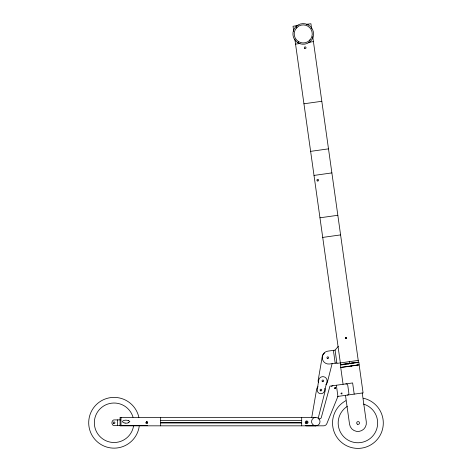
<?xml version="1.0" encoding="UTF-8"?>
<svg xmlns="http://www.w3.org/2000/svg" width="472" height="472" viewBox="0 0 472 472"><rect width="100%" height="100%" fill="white"/><g stroke="black" fill="none" stroke-linecap="round" stroke-linejoin="round"><path stroke-width="0.71" d="M147.671 422.847L147.24 422.027M351.021 363.652L351.504 363.169M318.234 418.115L325.19 390.804A4.348 4.348 0 0 0 324.895 388.338M332.194 363.328L327.332 382.397A4.72 4.72 0 0 1 325.875 384.509M334.86 388.397L334.742 387.783L335.262 387.435L334.748 388.232L335.663 388.397L335.616 387.559M335.698 388.356L335.657 387.601M336.872 362.974L329.609 363.995A6.49 6.49 0 0 1 322.282 358.472A6.49 6.49 0 0 1 327.804 351.144L335.067 350.124L338.324 346.312M296.422 28.007L297.035 27.364M310.051 39.849L309.431 40.492M335.657 388.397L334.902 388.432M146.42 422.027L146.001 422.947M128.561 422.546L129.847 421.596L128.708 420.694M346.141 338.648L346.536 338.229L345.882 338.66M147.423 425.549L114.082 425.661L112.725 425.012L112.017 423.567A3.853 3.853 0 0 1 112.017 421.974L112.56 420.723L113.693 419.921L120.549 419.873M345.882 337.551L346.454 337.793M298.21 25.523L293.041 26.249L293.743 31.252M306.452 24.361L310.918 23.736L311.62 28.739M295.555 44.12L300.021 43.495M308.263 42.338L313.432 41.613M303.938 103.793L321.815 101.279M310.629 151.364L328.5 148.857M314.01 175.425L331.881 172.911M319.963 217.798L337.84 215.291M322.718 237.416L340.595 234.903M358.236 360.407L336.931 363.399L335.067 350.124M341.852 364.526L341.958 365.08M341.976 364.508L346.159 363.924M346.631 363.853L348.147 363.641L348.23 364.201L347.593 363.723M353.392 362.903L350.944 363.251L351.021 363.806M353.611 362.874L356.596 362.455M357.21 362.366L357.292 362.927M337.415 396.48L363.08 392.875L359.157 364.944L340.725 367.535L343.073 384.296M315.792 417.366L120.077 417.366L120.077 421.596L120.077 425.827L315.792 425.827M318.199 418.823L319.644 418.823A1.693 1.693 0 0 0 321.279 417.578L329.934 386.143L352.625 382.951L354.201 394.126M160.663 420.469L301.691 420.469M160.663 422.723L301.691 422.723M160.663 422.918L301.691 422.918M345.988 337.539L346.424 337.751M125.074 422.995L123.646 422.729A3.752 3.428 -76.5 0 1 123.316 422.599L122.508 421.791A0.661 0.584 -90 0 1 122.508 421.402L123.316 420.599L125.074 420.204A10.49 9.351 51.5 0 1 128.26 420.558A7.446 6.879 62.5 0 1 128.697 420.741M345.439 338.247C345.693 339.58 345.557 336.412 345.421 338.135M312.724 36.604L358.466 362.083L340.595 364.596L294.852 39.117M362.242 392.993L366.296 421.838A8.461 8.461 0 0 1 359.098 431.396A8.461 8.461 0 0 1 349.54 424.192L345.486 395.347M357.109 364.425L357.31 365.835M307.844 24.166L307.951 24.916M310.252 41.294L310.358 42.043M351.156 365.263L351.351 366.673M349.298 361.664L349.534 363.34M296.115 25.812L296.239 26.697M298.475 42.598L298.628 43.689M333.391 350.36L335.197 363.21M336.359 385.24L337.928 396.409L326.842 423.638A3.499 3.499 0 0 1 323.603 425.821L306.629 425.821A3.499 3.499 0 0 1 305.343 425.573M301.691 417.366L301.691 425.827M160.663 417.366L160.663 425.827M120.985 417.366L120.985 425.827M117.628 419.873L117.628 425.661M128.567 422.576A7.812 7.275 -65.7 0 1 128.118 422.706M128.148 422.942A10.49 9.611 -58.9 0 1 125.05 423.154M146.409 422.033A0.844 0.844 0 0 0 146.409 423.502A0.844 0.844 0 0 0 147.677 422.77L147.677 422.77A0.844 0.844 0 0 0 146.409 422.033A0.814 0.749 7.7 0 1 147.223 422.056A0.814 0.749 -7.7 0 0 146.432 422.056M324.642 353.021A5.64 5.64 0 0 0 322.246 356.732L318.211 380.072A4.72 4.72 0 0 0 318.482 382.627M311.732 417.396A2.82 2.82 0 0 0 311.839 416.965L316.612 389.323A4.348 4.348 0 0 1 318.045 386.78M347.421 395.076A1.693 1.693 0 0 0 348.861 393.164L347.764 385.341A1.693 1.693 0 0 0 345.852 383.901M363.393 398.226A25.388 25.388 0 0 1 380.161 435.249A25.388 25.388 0 0 1 339.911 440.907A25.388 25.388 0 0 1 345.823 400.698M363.54 404.091A19.741 19.741 0 0 1 374.986 432.942A19.741 19.741 0 0 1 344.247 437.261A19.741 19.741 0 0 1 347.298 406.374M139.21 426.381A25.388 25.388 0 0 1 100.872 444.441A25.388 25.388 0 0 1 99.356 402.091A25.388 25.388 0 0 1 138.886 417.372M133.623 425.579A19.741 19.741 0 0 1 104.212 439.869A19.741 19.741 0 0 1 101.875 407.248A19.741 19.741 0 0 1 133.027 417.207M331.462 386.391A2.82 2.82 0 0 1 332.925 385.718M306.068 422.287C306.434 423.98 308.127 421.514 306.369 421.82C305.827 424.322 308.192 420.829 306.068 422.269M341.103 393.418C341.698 394.509 342.996 393.536 341.15 393.701C341.421 392.415 343.038 393.147 341.108 393.359M318.683 380.243L317.29 389.441A3.664 3.664 0 0 0 320.217 393.666A3.664 3.664 0 0 0 324.494 390.804L326.943 382.007A4.23 4.23 0 0 0 323.751 376.739A4.23 4.23 0 0 0 318.683 380.243M358.862 362.36L340.294 364.968L340.637 367.393L359.198 364.785L358.862 362.36M313.679 425.26A4.23 4.23 0 0 0 320.022 421.596A4.23 4.23 0 0 0 313.679 417.932A4.23 4.23 0 0 0 313.679 425.26M305.927 423.543A1.41 1.41 0 0 0 308.039 422.322A1.41 1.41 0 0 0 305.927 421.101A1.41 1.41 0 0 0 305.927 423.543M327.379 358.425A0.844 0.844 0 0 0 328.648 357.693A0.844 0.844 0 0 0 327.379 356.962A0.844 0.844 0 0 0 327.379 358.425M297.856 42.745A10.331 10.331 0 0 0 313.561 34.179A10.331 10.331 0 0 0 298.292 24.863A10.331 10.331 0 0 0 297.856 42.745M298.452 41.583A9.027 9.027 0 0 0 312.257 34.244A9.027 9.027 0 0 0 299 25.96A9.027 9.027 0 0 0 298.452 41.583M304.717 48.433A0.844 0.844 0 0 0 306.021 47.755A0.844 0.844 0 0 0 304.782 46.97A0.844 0.844 0 0 0 304.717 48.433M317.302 180.9A0.844 0.844 0 0 0 318.6 180.221A0.844 0.844 0 0 0 317.361 179.437A0.844 0.844 0 0 0 317.302 180.9M322.441 381.606A0.844 0.844 0 0 0 323.709 380.874A0.844 0.844 0 0 0 322.441 380.143A0.844 0.844 0 0 0 322.441 381.606M320.476 390.798A0.844 0.844 0 0 0 321.751 390.067A0.844 0.844 0 0 0 320.476 389.329A0.844 0.844 0 0 0 320.476 390.798M357.345 424.18A1.41 1.41 0 0 0 359.511 423.048A1.41 1.41 0 0 0 357.452 421.738A1.41 1.41 0 0 0 357.345 424.18M113.658 423.502A0.844 0.844 0 0 0 114.926 422.77A0.844 0.844 0 0 0 113.658 422.033A0.844 0.844 0 0 0 113.658 423.502"/></g></svg>
